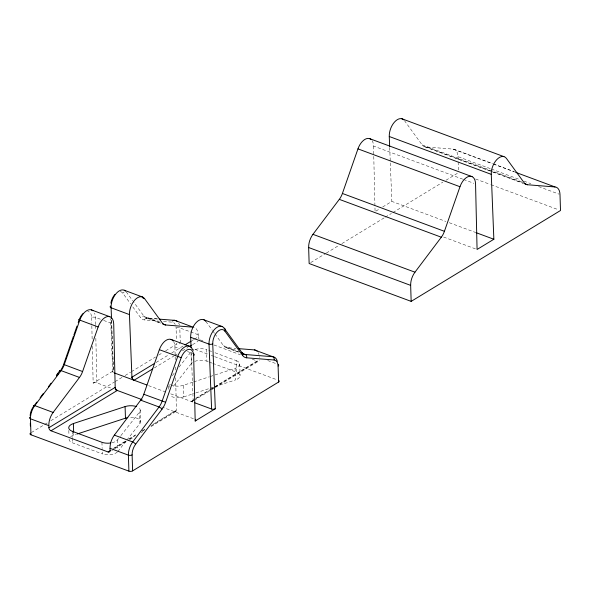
<?xml version="1.0" encoding="UTF-8"?>
<svg xmlns="http://www.w3.org/2000/svg" width="590" height="590" viewBox="0 0 590 590"><rect width="100%" height="100%" fill="white"/><g stroke="black" fill="none" stroke-linecap="round" stroke-linejoin="round"><path stroke-width="0.44" stroke-dasharray="2.95 2.21" d="M111.945 442.766A9.927 4.772 -1.8 0 0 117.447 439.911L120.316 436.334M120.884 435.619L139.55 411.968A9.883 4.742 -1.8 0 0 137.912 407.218M172.324 375.631L174.581 372.769M179.109 367.032L190.99 351.987L191.352 363.573L172.686 387.217M117.853 451.505L126.334 440.752M126.902 440.037L139.911 423.554L139.55 411.968M92.306 346.271L93.161 383.153L113.302 370.896L111.237 318.961M375.904 211.102L379.68 208.801M382.696 206.965L391.841 201.397L445.848 221.442M31.381 432.551L43.852 424.97M44.626 424.49L47.746 422.595M50.858 420.7L114.261 382.121M115.043 381.642L122.056 377.379M125.169 375.483L130.626 372.165M131.4 371.685L155.554 356.994M158.673 355.099L162.567 352.724M165.679 350.829L176.587 344.191A2.64 1.268 -1.8 0 1 179.906 343.808M310.709 262.58L325.54 253.553M326.322 253.081L338.808 245.477M341.927 243.582L384.577 217.629M385.329 217.172L391.369 213.492M392.933 212.548L442.876 182.148M446.003 180.252L458.489 172.649M156.114 362.474L168.593 354.878M171.712 352.975L184.191 345.386M191.993 340.637L193.55 339.685M194.331 339.213L198.233 336.838L198.166 334.737A13.216 7.493 -69.6 0 0 194.191 327.391M154.337 367.909L173.836 356.05M174.611 355.571L177.73 353.675M182.413 350.829L187.871 347.51M192.547 344.663L198.004 341.337M113.221 448.533L125.7 440.937M128.819 439.041L137.396 433.82M142.079 430.973L145.981 428.598M152.994 424.328L176.395 410.087L175.628 377.106M195.482 398.471L209.516 389.931M210.298 389.459L258.656 360.025M114.372 448.194L126.068 441.077M129.188 439.174L135.42 435.383M142.441 431.113L146.342 428.738M151.018 425.892L174.411 411.658A2.64 1.785 59.3 0 0 176.395 410.087A2.648 1.777 59.3 0 1 174.411 411.658M191.241 352.031L193.137 399.895A2.648 1.763 59.2 0 1 191.19 401.458L210.689 389.584M211.463 389.112L214.583 387.21M215.365 386.738L257.469 361.117A2.64 1.77 58.7 0 0 259.416 359.959M111.702 450.546L114.003 449.145M114.77 448.673L129.144 439.926M193.985 400.477L209.17 391.229M129.896 439.469L134.417 436.718M141.194 432.588L142.699 431.674M150.988 426.629L175.687 411.614M211.427 389.85L214.443 388.021M215.195 387.564L258.745 361.073M192.864 382.187L183.379 385.3L183.748 396.878A9.883 4.742 -1.8 0 1 169.92 395.602M193.727 381.907L209.236 376.826M210.099 376.545L235.093 368.352L235.454 379.938L215.638 386.435M183.748 396.878L194.951 393.213M195.814 392.925L214.775 386.716M70.653 436.703A9.927 4.772 -1.8 0 1 73.772 435.154L76.331 434.292M404.438 120.596L422.16 144.926A13.216 7.493 -69.6 0 0 425.508 146.903L453.024 149.1L492.458 163.74M157.265 318.91L145.981 317.892L146.844 318.113L146.453 318.017M157.412 318.983L147.33 318.18A13.216 7.493 -69.6 0 1 143.975 316.203L133.237 301.453M132.824 306.933L140.575 317.582A15.856 8.998 -69.6 0 0 144.602 319.95L158.356 321.048M163.519 321.462L172.118 322.155A10.568 5.996 -69.6 0 1 175.208 324.397M214.952 333.933L223.544 345.733A13.216 7.493 -69.6 0 0 226.899 347.702L236.066 348.439M454.012 149.299L492.591 163.614M493.447 163.931L514.023 171.565M493.314 164.057L514.746 172.007M453.024 149.1A13.216 7.493 -69.6 0 1 457.988 156.645L490.563 168.733M491.418 169.05L519.709 179.544M523.994 181.137L530.852 183.682M538.567 186.543L559.143 194.176M422.16 144.926L521.597 181.831M425.508 146.903L523.234 183.166M424.549 146.718L523.16 183.306M475.636 179.013L490.209 184.419M491.064 184.736L558.789 209.87M372.076 140.59A13.216 7.493 -69.6 0 1 373.536 146.069L462.693 179.154M463.548 179.471L473.836 183.291M449.278 222.71L475.857 232.571M443.643 237.062L475.363 248.833M198.166 334.737L179.803 327.922A2.64 1.268 -1.8 0 0 176.085 328.18L176.462 340.187M267.72 360.542L276.902 363.949M159.831 322.088L143.975 316.203A2.64 2.035 -36.1 0 0 140.575 317.582M223.544 345.733L238.567 351.308M160.679 323.128L147.33 318.18A2.64 2.146 -85.4 0 0 144.602 319.95M226.899 347.702L238.581 352.038M146.364 317.988L160.141 323.099M225.933 347.517L238.176 352.06M200.342 339.914L202.901 340.865M213.986 344.98L240.418 354.789M252.358 359.214L257.469 361.117M211.618 351.493L206.53 349.605L206.898 361.191L208.594 361.818M215.003 352.754L236.184 360.608L236.546 372.194A9.927 4.772 -1.8 0 1 235.432 379.916M194.914 349.346L207.798 354.125M211.235 355.401L213.809 356.36M214.672 356.677L277.381 379.953M100.366 319.205L95.359 317.346A2.64 1.246 -1.3 0 0 91.642 317.59A10.568 5.996 -69.6 0 0 87.785 311.461M103.707 320.444L112.882 323.851M173.512 341.463A13.216 7.493 -69.6 0 1 174.928 346.876L179.935 348.734M187.443 351.522L193.291 353.69M209.435 362.135L211.98 363.079M212.828 363.396L236.546 372.194M148.562 385.624L167.317 392.586M170.731 393.854L193.232 402.203M93.161 383.153A2.64 1.268 -1.8 0 1 96.885 382.888L111.075 388.154M161.623 406.908L194.811 419.225M69.104 438.99A9.927 4.772 -1.8 0 0 72.636 442.891L102.306 453.88L102.166 449.425M205.822 321.395L212.267 330.245M212.806 330.983L214.413 333.195M126.253 291.866L132.698 300.716M120.213 291.674A10.568 5.996 -69.6 0 1 122.853 293.245L130.611 303.894M389.702 147.471L391.841 201.397M111.599 320.577L113.59 370.844M112.697 371.722L110.603 318.659M457.988 156.645L458.128 161.092M458.15 161.977L458.408 169.986M239.739 363.89L240.108 375.476M180.282 343.041L179.803 327.922A13.216 7.493 -69.6 0 0 179.758 327.162M176.558 343.188L176.587 344.191M169.065 384.385L169.183 387.954M168.401 386.288L168.511 389.85M140.214 410.072L140.582 421.658M117.484 439.919L117.794 449.72M101.945 442.294L102.136 448.533M73.691 433.355L73.75 435.132M72.297 431.297L72.489 437.529M72.518 438.422L72.659 442.876M68.809 430.494L68.971 435.457M373.536 146.069L375.041 210.704M174.928 346.876L175.142 356.036M175.164 356.95L175.223 359.701M175.392 367.032L175.481 370.697M95.528 324.633L95.359 317.346A13.216 7.493 -69.6 0 0 94.555 313.128M95.551 325.54L95.654 330.09M95.846 338.284L96.885 382.888M91.642 317.59L91.775 323.32M91.826 325.783L92.173 340.533M199.398 339.309A2.64 1.77 58.7 0 1 198.233 336.838M258.243 352.65A13.216 7.493 -69.6 0 1 258.966 354.531M259.327 356.692A13.216 7.493 -69.6 0 1 259.371 357.444M193.137 399.895A2.64 1.755 58 0 1 191.19 401.443M130.692 417.307A9.883 4.742 -1.8 0 1 139.941 423.561M117.395 451.955A9.927 4.772 -1.8 0 1 102.284 453.894M191.396 363.58A9.927 4.772 -1.8 0 1 192.347 362.651M194.73 361.368A9.927 4.772 -1.8 0 1 206.92 361.176M236.207 360.593A9.927 4.772 -1.8 0 1 235.071 368.337M183.402 385.307A9.883 4.742 -1.8 0 1 169.559 384.024M195.401 349.428A9.927 4.772 -1.8 0 1 206.559 349.597M113.582 372.644A2.64 1.268 -1.8 0 1 113.302 370.896M178.674 323.128A13.216 7.493 -69.6 0 1 179.397 325.002M122.853 293.245A2.64 2.035 -36.1 0 1 124.166 292.072M175.953 326.772A10.568 5.996 -69.6 0 1 176.085 328.18M172.118 322.155A2.64 2.146 -85.4 0 1 172.383 321.484"/><path stroke-width="0.89" d="M63.624 364.413L64.598 361.626M64.834 360.933L66.294 356.751M66.537 356.05L67.511 353.263M67.754 352.569L68.241 351.175M68.484 350.482L69.214 348.388M69.458 347.694L70.431 344.907M70.667 344.206L72.371 339.331M72.614 338.638L73.344 336.543M73.831 335.15L76.988 326.093M78.205 322.612L79.178 319.824A10.568 5.996 -69.6 0 1 82.984 313.6M82.585 371.545L98.147 326.963A13.216 7.493 -69.6 0 1 107.454 316.565A13.216 7.493 -69.6 0 1 113.722 324.161L115.19 387.372A2.64 1.785 59.3 0 0 117.285 390.455L51.005 430.789A2.64 1.77 58.7 0 1 48.889 427.713L48.823 425.611A13.216 7.493 -69.6 0 1 53.137 412.425L79.48 377.445A13.216 7.493 -69.6 0 0 82.585 371.545L63.395 364.347M51.005 430.789L108.132 451.992A2.64 1.77 58.7 0 0 110.101 450.428L110.035 448.319A13.216 7.493 -69.6 0 1 114.342 435.14L140.693 400.16A13.216 7.493 -69.6 0 0 143.798 394.26L159.352 349.671A13.216 7.493 -69.6 0 1 173.099 340.902M132.617 470.879L132.116 454.868A10.568 5.996 -69.6 0 1 135.56 444.322L161.911 409.349A15.856 8.998 -69.6 0 0 165.635 402.269L181.189 357.68A10.568 5.996 -69.6 0 1 188.638 349.361A10.568 5.996 -69.6 0 1 193.653 355.438L195.179 421.009L215.313 408.752L212.739 343.83A10.568 5.996 -69.6 0 1 217.186 331.993A10.568 5.996 -69.6 0 1 224.871 331.101L242.593 355.438A15.856 8.998 -69.6 0 0 246.613 357.806L274.129 360.003A10.568 5.996 -69.6 0 1 278.096 366.036L278.598 382.047L132.617 470.879A2.64 1.268 -1.8 0 1 128.9 471.145L30.968 434.8A2.64 1.268 -1.8 0 1 30.333 433.222M515.601 172.324L555.035 186.956A13.216 7.493 -69.6 0 1 559.999 194.501L560.5 210.505L411.164 301.379L309.145 263.524L308.644 247.52A13.216 7.493 -69.6 0 1 312.958 234.333L339.302 199.361A13.216 7.493 -69.6 0 0 342.406 193.461L357.96 148.872A13.216 7.493 -69.6 0 1 371.184 139.542M411.164 301.379L410.655 285.376A13.216 7.493 -69.6 0 1 414.969 272.189L441.313 237.209A13.216 7.493 -69.6 0 0 444.418 231.31L459.979 186.728A13.216 7.493 -69.6 0 1 469.286 176.329A13.216 7.493 -69.6 0 1 475.555 183.925L477.074 249.467L493.86 239.252L491.278 174.352A13.216 7.493 -69.6 0 1 496.846 159.558A13.216 7.493 -69.6 0 1 506.449 158.445L524.171 182.782A13.216 7.493 -69.6 0 0 527.519 184.751L555.035 186.956M56.492 375.107L59.841 370.645M35.201 404.283L33.549 406.473A10.568 5.996 -69.6 0 0 30.142 415.507M35.747 403.553L36.846 402.1M40.135 397.726L43.431 393.353M48.373 386.797L51.116 383.153M56.603 375.867L58.248 373.677M48.889 427.713L115.19 387.372A2.648 1.755 58.9 0 0 117.285 390.447M152.781 368.861L134.063 380.248A2.64 1.755 58 0 1 131.931 377.187L154.55 363.418M184.972 344.907L191.212 341.116M189.427 346.559L191.765 345.135M108.132 451.992L110.47 450.568M136.651 406.65A9.883 4.742 -1.8 0 0 125.08 406.591L73.381 423.554L73.662 432.463M77.194 434.004L125.456 418.192A9.883 4.742 -1.8 0 1 127.765 417.602M159.248 319.131L174.839 320.377L193.203 327.192L165.687 324.987L162.353 323.748M238.817 348.661L254.408 349.907L272.772 356.721A13.216 7.493 -69.6 0 1 277.33 361.338M79.178 319.824L78.743 319.714L98.147 326.963M181.189 357.68L159.352 349.671M165.635 402.269L143.798 394.26M401.901 118.767L503.912 156.623M524.09 183.483L527.519 184.751M403.759 119.829A13.216 7.493 -69.6 0 0 394.341 122.241A13.216 7.493 -69.6 0 0 389.267 136.497L491.278 174.352M369.421 138.554L472.074 176.646M357.96 148.872L459.979 186.728M476.713 232.895L493.86 239.252M342.406 193.461L444.418 231.31M339.302 199.361L441.313 237.209M312.958 234.333L414.969 272.189M308.644 247.52L410.655 285.376M203.97 319.824L222.179 326.565M142.942 298.061L144.616 298.68L162.339 323.018A13.216 7.493 -69.6 0 0 165.687 324.987M241.922 353.277L245.256 354.516L272.772 356.721A2.64 2.146 -85.4 0 1 274.129 360.003M131.931 377.187L129.453 314.588L111.09 307.774A2.64 1.291 -2.3 0 1 110.581 306.07M205.822 321.395A13.216 7.493 -69.6 0 0 196.219 322.509A13.216 7.493 -69.6 0 0 190.659 337.303L209.022 344.118A2.64 1.291 -2.3 0 0 212.739 343.83M91.244 309.831L109.843 316.727M114.497 372.983L146.851 384.99M194.899 402.823L211.596 409.018A2.64 1.268 -1.8 0 0 215.313 408.752M115.242 389.702L142.013 399.637M79.48 377.445L61.124 370.631A2.64 1.01 37 0 0 59.892 371.494M140.693 400.16L159.049 406.975A2.64 1.01 37 0 1 161.911 409.349M53.137 412.425L34.773 405.61A2.64 1.01 37 0 0 33.438 406.185M114.342 435.14L132.706 441.954A2.64 1.01 37 0 1 135.56 444.322M72.297 431.297L101.945 442.294A9.927 4.772 -1.8 0 0 110.75 442.994M48.823 425.611L30.466 418.797A2.64 1.268 -1.8 0 1 29.832 417.219M110.035 448.319L128.391 455.133A2.64 1.268 -1.8 0 0 132.116 454.868M124.254 290.228L142.765 297.109M171.056 339.434L189.81 346.411M211.596 409.018L209.022 344.118A13.216 7.493 -69.6 0 1 214.583 329.323A13.216 7.493 -69.6 0 1 224.185 328.21L241.907 352.547A2.64 2.035 -36.1 0 1 242.593 355.438M193.092 349.605L193.387 350.254M389.267 136.497L389.666 146.556M190.659 337.303L191.057 347.429M111.525 318.748L111.09 307.774A13.216 7.493 -69.6 0 1 116.164 293.518A13.216 7.493 -69.6 0 1 125.582 291.099M128.9 471.145L128.391 455.133A13.216 7.493 -69.6 0 1 132.706 441.954L159.049 406.975A13.216 7.493 -69.6 0 0 162.154 401.075L177.715 356.485A13.216 7.493 -69.6 0 1 185.326 346.647A13.216 7.493 -69.6 0 1 192.488 349.464M125.095 406.606L125.456 418.192M30.968 434.8L30.466 418.797A13.216 7.493 -69.6 0 1 34.773 405.61L61.124 370.631A13.216 7.493 -69.6 0 0 64.229 364.731L79.783 320.149A13.216 7.493 -69.6 0 1 92.999 310.819M30.297 423.244L30.378 425.914M129.453 314.588A13.216 7.493 -69.6 0 1 135.014 299.794A13.216 7.493 -69.6 0 1 144.616 298.68M134.063 380.24A2.648 1.755 58.4 0 1 131.946 377.187M254.408 349.907A13.216 7.493 -69.6 0 1 257.188 351.212M224.185 328.21A2.64 2.035 -36.1 0 1 224.871 331.101M72.268 431.305A9.927 4.772 -1.8 0 1 73.411 423.568M177.62 321.683A13.216 7.493 -69.6 0 0 174.839 320.377A2.64 2.146 -85.4 0 0 173.003 320.724M110.905 303.127A10.568 5.996 -69.6 0 1 114.947 294.388M63.137 365.697A15.856 8.998 -69.6 0 1 60.637 370.446M278.731 380.513A2.64 1.268 -1.8 0 1 278.598 382.047M195.526 419.652A2.64 1.268 -1.8 0 1 195.179 421.009M241.907 352.547A13.216 7.493 -69.6 0 0 245.256 354.516A2.64 2.146 -85.4 0 1 246.613 357.806M193.786 353.934A2.64 1.246 -1.3 0 1 193.653 355.438M278.229 364.509A2.64 1.268 -1.8 0 1 278.096 366.036"/></g></svg>
